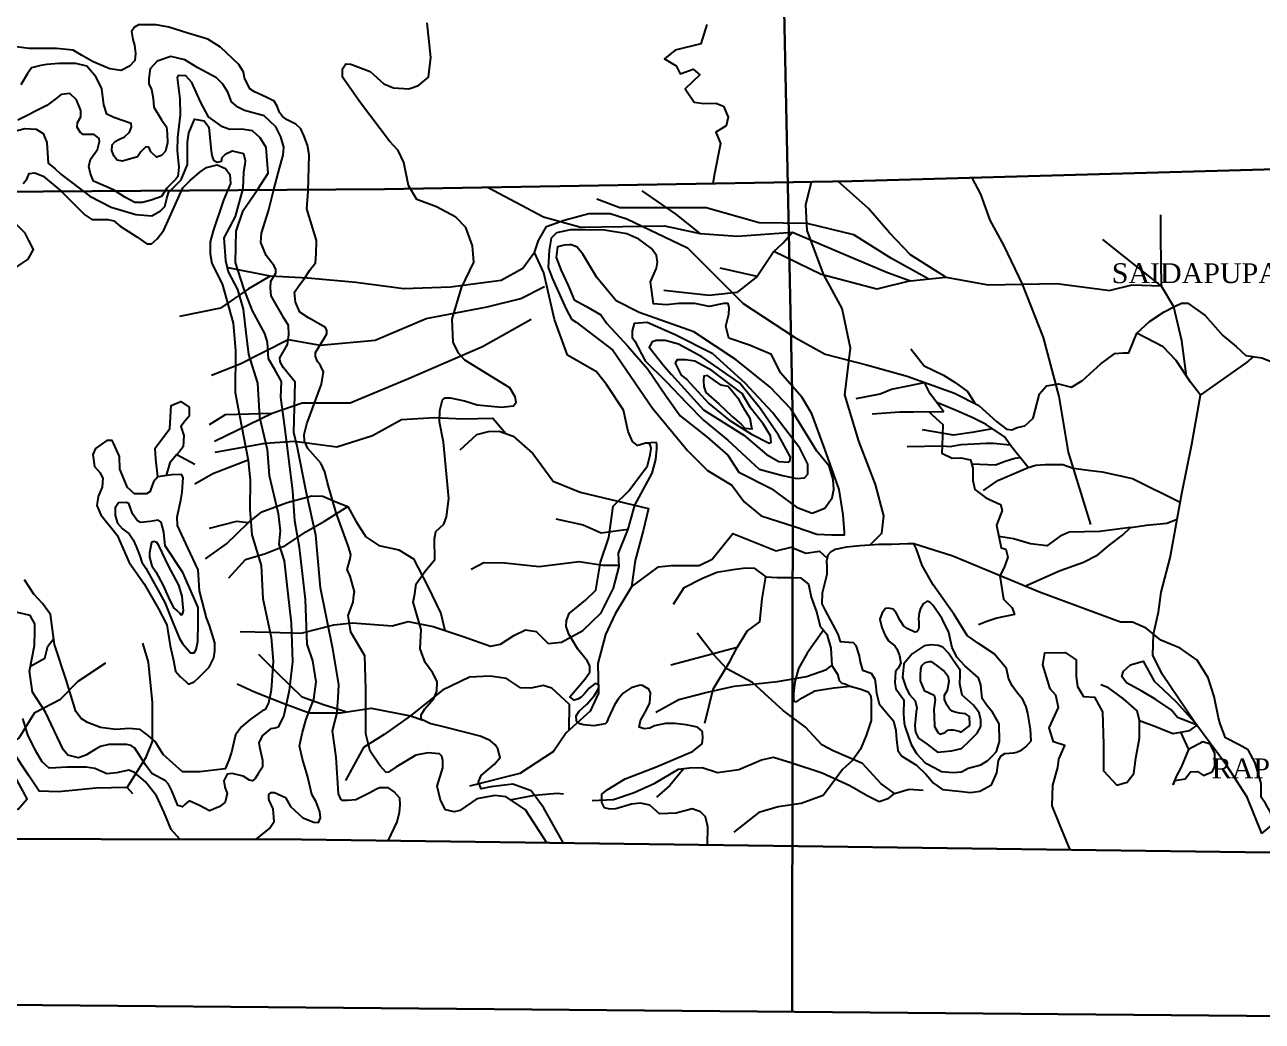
# Model space of a CAD drawing. Header units: millimetres. Extents: x 46 to 1858, y 42 to 1542.
# Drawn here: x 834.6 to 1177.3, y 41.8 to 317.5 of the extents above; entities that cross this region are included whole.
import ezdxf

# ---------------------------------------------------------------- set-up
doc = ezdxf.new("R2010")
doc.units = ezdxf.units.MM
doc.header["$MEASUREMENT"] = 0
for name, color, linetype in [('CONTOUR', 31, 'Continuous'), ('NALA', 4, 'Continuous'), ('TEXT', 7, 'Continuous')]:
    doc.layers.add(name, color=color, linetype=linetype)
doc.layers.add('TITLE', color=7, linetype='Continuous', lineweight=30)
doc.styles.get("Standard").update_dxf_attribs({"font": 'times.ttf'})

msp = doc.modelspace()

# ---------------------------------------------------------------- linework, layer by layer
at = {"layer": 'CONTOUR'}
for points in [[(979.16, 91.17), (973.25, 100.26), (967.88, 103.88), (964.79, 104.28), (959.82, 103.35), (955.12, 100.13), (953.51, 99.72), (951.09, 100.26), (949.75, 102.94), (948.81, 106.83), (950.42, 111.93), (950.42, 113.81), (950.15, 115.15), (949.48, 115.82), (946.25, 116.09), (942.9, 115.42), (937.39, 112.06), (935.38, 110.72), (934.7, 110.59), (932.96, 112.6), (930.27, 116.49), (929.06, 121.32), (929.06, 133.66), (928.76, 142.92), (924.93, 149.49), (924.18, 154.07), (925.51, 157.74), (925.76, 159.73), (925.93, 160.65), (925.18, 163.31), (924.68, 164.98), (923.93, 166.81), (924.76, 169.72), (924.93, 170.97), (924.18, 173.38), (920.84, 182.44), (918.42, 190.77), (917.67, 193.85), (916.59, 196.18), (913, 200.26), (912.09, 202.34), (912, 204.17), (912.75, 207.08), (916.83, 218.05), (917.33, 221.47), (916.5, 223.21), (915.66, 224.3), (915.08, 225.71), (915.16, 226.79), (917.66, 230.87), (918.25, 231.95), (918.25, 232.87), (917.91, 233.7), (913.16, 236.45), (910.75, 238.03), (909.58, 240.76), (909.33, 243.51), (910.66, 245.59), (912.24, 247.59), (913.49, 249.5), (915.08, 251.67), (915.33, 254.17), (915.41, 257.83), (912.74, 266.57), (913.08, 271.4), (913.41, 281.54), (912.91, 284.2), (911.91, 286.87), (911.07, 288.7), (909.66, 290.03), (907.24, 291.2), (905.99, 292.11), (905.16, 293.28), (904.49, 295.03), (903.66, 296.36), (901.49, 297.52), (898.24, 298.94), (896.9, 299.77), (895.49, 302.85), (895.15, 304.43), (893.9, 306.51), (888.79, 311.31), (885.29, 313.56), (879.78, 315.22), (874.53, 316.89), (871.03, 317.47), (868.37, 317.47), (866.12, 317.47), (865.03, 316.89), (864.2, 315.64), (864.53, 313.39), (865.03, 311.89), (865.28, 309.56), (865.12, 307.65), (863.62, 306.06), (861.28, 304.81), (858.2, 305.31), (853.61, 307.23), (850.36, 309.06), (848.03, 310.48), (843.44, 310.97), (838.86, 310.97), (835.78, 310.97), (832.36, 311.39)], [(983.76, 91.1), (978.23, 100.98), (974.83, 105.5), (969.8, 107.38), (963.64, 106.63), (961, 106.13), (960.25, 108.01), (961, 109.77), (964.65, 112.91), (966.28, 114.79), (965.65, 117.18), (964.9, 118.31), (963.52, 119.44), (960.75, 120.69), (951.32, 123.08), (946.79, 124.21), (944.91, 125.09), (944.4, 125.47), (944.4, 126.6), (945.41, 128.23), (947.92, 131.12), (948.68, 133.13), (948.8, 135.76), (947.55, 138.28), (945.53, 141.04), (944.15, 144.81), (944.4, 150.21), (942.14, 157.71), (942.64, 160.09), (943.02, 162.86), (945.53, 166.37), (948.17, 169.51), (948.05, 175.29), (948.42, 177.3), (950.69, 179.31), (951.44, 181.32), (952.07, 186.46), (950.56, 202.02), (949.43, 207.67), (949.55, 210.81), (950.31, 213.7), (951.06, 214.32), (952.45, 214.32), (956.34, 213.45), (959.86, 212.32), (966.65, 211.69), (969.92, 212.06), (970.68, 213.07), (970.43, 214.58), (968.92, 217.09), (956.47, 224.75), (954.71, 226.63), (953.2, 229.65), (952.95, 236.05), (955.59, 244.72), (958.99, 251.85), (958.61, 256.37), (956.72, 261.4), (953.96, 264.29), (948.67, 267.17), (943.14, 269.18), (940.88, 273.08), (939.62, 279.36), (937.99, 282.75), (935.6, 285.26), (927.55, 295.93), (922.62, 303.05), (922.62, 305.31), (923.5, 306.7), (924.89, 306.57), (930.3, 304.56), (934.07, 301.17), (936.71, 300.04), (940.98, 299.79), (943.62, 300.67), (946.39, 303.05), (947.02, 308.45), (946.02, 318.04)], [(935.22, 91.75), (937.76, 96.97), (938.35, 99.61), (938.54, 101.66), (938.45, 103.52), (936.88, 105.27), (935.32, 106.35), (932.87, 106.35), (931.8, 105.96), (930.13, 104.98), (926.32, 103.03), (923.97, 102.83), (922.6, 102.83), (922.11, 103.22), (921.53, 104.69), (920.84, 114.85), (919.87, 122.17), (921.04, 126.76), (921.43, 131.16), (921.63, 134.96), (919.96, 144.82), (916.53, 161.71), (915.26, 176.27), (912.52, 188.36), (910.17, 200.47), (909.1, 204.67), (909.39, 215.02), (909.49, 218.62), (906.26, 222.62), (905.38, 224.28), (905.28, 225.35), (907.34, 229.07), (907.73, 231.7), (907.63, 234.34), (906.46, 236.2), (902.84, 242.54), (902.64, 244.6), (902.74, 246.55), (904.11, 248.79), (904.11, 249.77), (903.72, 250.85), (901.47, 253.68), (899.99, 257.27), (900.19, 259.81), (902.14, 266.06), (903.61, 271.92), (905.17, 277.87), (906.15, 281.39), (906.35, 283.64), (905.57, 286.47), (904.1, 289.3), (900.95, 292.3), (895.48, 293.76), (893.62, 294.74), (891.86, 296.2), (890.88, 298.84), (889.51, 301.09), (887.75, 302.84), (882.57, 305.58), (878.95, 307.82), (875.04, 308.7), (871.32, 307.43), (869.37, 305.29), (868.98, 302.65), (868.98, 301.09), (869.76, 299.72), (870.15, 297.08), (870.35, 294.74), (872.5, 291.22), (873.87, 289.27), (874.06, 287.41), (874.16, 284.87), (873.57, 282.53), (872.5, 281.36), (871.13, 280.87), (869.56, 282.33), (868.98, 283.6), (868.19, 283.7), (866.73, 282.33), (865.85, 280.97), (861.64, 279.79), (860.18, 280.09), (859.3, 281.26), (858.71, 282.72), (858.81, 284.29), (859.69, 285.17), (860.66, 285.75), (862.23, 286.53), (863.6, 287.8), (864.19, 289.17), (864.09, 290.15), (859.3, 291.81), (857.34, 292.78), (856.56, 295.32), (855.97, 299.82), (854.41, 303.04), (851.77, 306.07), (848.73, 306.75), (844.04, 306.75), (840.72, 306.55), (839.05, 306.26), (836.46, 305.59), (835.29, 303.83), (833.53, 300.9)], [(898.58, 92.1), (902.42, 95.09), (903.69, 97.08), (903.37, 100.59), (902.18, 103.14), (902.18, 104.49), (902.82, 105.13), (903.77, 105.13), (906.81, 103.7), (908.24, 101.23), (911.6, 98.04), (914.71, 96.84), (915.99, 96.76), (916.47, 98.12), (916.31, 99.71), (915.27, 102.5), (914.15, 104.57), (912.95, 109.68), (911.52, 114.3), (910.72, 117.97), (911.52, 121.8), (912.56, 125.38), (914.71, 130.88), (915.27, 135.74), (914.4, 141.48), (912.8, 146.1), (912.32, 158.46), (910.73, 172.87), (909.37, 180.21), (908.81, 188.58), (906.73, 205.55), (905.53, 214.48), (905.69, 218.78), (903.85, 222.12), (902.1, 225.07), (901.86, 229.69), (901.14, 232.08), (897.71, 238.38), (895.31, 244.52), (893, 251.7), (893.14, 260.37), (895.06, 266.11), (898.97, 271.77), (902.01, 276.48), (901.45, 283.57), (899.85, 286.18), (897.69, 288.17), (894.66, 288.65), (891.38, 288.57), (889.39, 289.28), (885.48, 292.08), (883.24, 296.22), (880.85, 301.56), (879.25, 303.4), (877.09, 303.48), (876.78, 302.92), (877.57, 297.02), (877.65, 292.63), (876.94, 286.33), (876.86, 282.67), (877.33, 278.12), (877.01, 275.57), (876.46, 274.77), (873.98, 272.28), (872.46, 269.97), (869.66, 269.01), (867.19, 268.37), (865.11, 268.37), (862.32, 269.81), (859.21, 271.88), (853.62, 274.19), (852.82, 276.27), (852.34, 278.26), (852.82, 280.33), (854.74, 283.04), (855.3, 285.2), (855.22, 286.07), (853.86, 287.19), (850.82, 287.19), (849.95, 287.75), (849.15, 289.18), (849.23, 290.46), (850.11, 292.05), (850.11, 293.81), (848.91, 296.76), (847.12, 298.45), (844.72, 298.21), (842.96, 296.86), (840.73, 295.18), (832.75, 291.12)], [(830.79, 287.77), (834.63, 288.85), (837.76, 288.61), (839.68, 287.41), (840.76, 284.89), (841.12, 279.25), (843.04, 277.69), (844.61, 276.13), (852.66, 270.13), (858.55, 267.01), (865.39, 264.97), (869.84, 264.61), (872.24, 266.05), (873.45, 267.25), (873.93, 269.41), (874.41, 271.09), (877.89, 274.57), (879.69, 278.89), (879.69, 285.01), (880.06, 287.65), (881.38, 290.66), (881.62, 291.38), (884.26, 290.9), (885.58, 289.21), (886.18, 283.45), (886.3, 281.89), (886.54, 281.05), (886.9, 280.09), (887.87, 279.49), (889.07, 279.73), (889.31, 280.81), (890.27, 281.77), (892.07, 282.61), (895.2, 281.89), (895.68, 279.97), (895.56, 278.89), (895.2, 276.73), (894.96, 272.17), (892.85, 264.43), (889.73, 258.55), (890.21, 252.31), (890.93, 249.19), (893.57, 244.26), (895.14, 238.86), (895.86, 232.38), (896.57, 226.3), (899.1, 218.38), (899.58, 208.9), (901.74, 200.02), (902.34, 192.82), (904.75, 182.29), (905.35, 177.49), (904.99, 173.77), (906.44, 169.21), (907.4, 160.93), (908.36, 151.93), (908.72, 141.27), (907.88, 133.35), (906.32, 126.39), (904.76, 123.15), (903.92, 122.91), (902.71, 122.67), (900.43, 120.87), (899.47, 118.95), (899.59, 117.75), (899.95, 116.07), (900.43, 114.03), (900.43, 112.11), (899.35, 110.43), (898.39, 108.99), (897.67, 108.27), (896.83, 108.51), (895.14, 109.59), (892.02, 110.31), (890.7, 110.19), (889.74, 108.27), (889.98, 106.59), (890.7, 104.79), (890.08, 102.45), (888.63, 101.25), (885.75, 100.05), (882.99, 101.49), (880.1, 102.81), (878.9, 101.73), (878.3, 101.13), (876.98, 101.49), (875.3, 105.57), (874.45, 107.37), (873.61, 108.33), (869.77, 110.37), (868.09, 112.77), (865.08, 117.33), (864.12, 118.05), (862.8, 118.41), (860.63, 118.41), (857.87, 118.41), (855.59, 117.81), (854.15, 116.97), (851.5, 115.41), (849.46, 114.69), (846.58, 115.41), (845.25, 116.97), (840.33, 127.29), (836.72, 132.81), (835.96, 138.68), (837.28, 145.76), (837.4, 149.84), (837.4, 151.76), (836.08, 154.04), (830.31, 155.48)], [(834.16, 273.56), (835.24, 274.76), (835.84, 276.32), (837.4, 276.56), (839.69, 275.6), (844.61, 271.52), (851.22, 264.92), (853.15, 263.6), (857.59, 263.6), (859.27, 263.24), (861.08, 261.8), (865.64, 258.8), (868.41, 256.88), (869.73, 256.88), (871.29, 258.32), (873.09, 260.72), (878.38, 272.36), (880.42, 274.4), (883.07, 276.68), (884.99, 278), (887.87, 278.72), (890.16, 277.76), (891.36, 276.08), (891.6, 273.56), (889.68, 269), (886.79, 260.48), (885.95, 257.48), (885.95, 254.12), (886.43, 251.48), (889.32, 245.84), (892.37, 234.98), (892.97, 227.42), (892.85, 215.77), (894.05, 209.41), (896.46, 197.06), (897.06, 191.42), (896.94, 183.5), (897.54, 176.42), (900.07, 167.9), (900.55, 158.78), (902.83, 148), (903.43, 141.4), (902.83, 133.36), (902.11, 129.76), (901.15, 128.08), (900.31, 127.6), (897.06, 125.32), (894.66, 123.28), (892.98, 121), (891.89, 116.2), (891.17, 114.04), (890.09, 111.64), (883.12, 110.8), (878.32, 110.8), (872.91, 115.6), (870.75, 119.2), (868.82, 120.88), (866.54, 122.56), (863.54, 122.8), (859.81, 122.56), (855.6, 123.04), (852, 124.48), (850.2, 125.56), (848.76, 127.48), (846.11, 136.24), (842.87, 146.08), (841.79, 154.36), (839.5, 157.36), (837.1, 160), (834.58, 163.96)], [(830.79, 249.44), (835.6, 252.68), (837.04, 255.32), (835.72, 257.84), (834.76, 259.88), (830.07, 264.44)], [(1023.64, 90.57), (1023.77, 95.6), (1023.15, 98.35), (1021.77, 99.72), (1019.4, 100.59), (1015.03, 99.35), (1010.4, 99.22), (1007.66, 101.59), (1005.16, 102.09), (1002.66, 101.84), (998.28, 100.59), (996.66, 100.47), (995.16, 100.84), (994.41, 102.34), (994.41, 104.59), (995.91, 105.83), (1000.91, 108.83), (1009.28, 112.07), (1019.53, 116.44), (1022.15, 118.56), (1022.4, 120.19), (1022.27, 121.68), (1022.15, 122.06), (1020.9, 123.18), (1017.78, 123.8), (1014.65, 124.18), (1012.03, 124.18), (1009.03, 123.55), (1007.66, 122.93), (1006.16, 122.68), (1004.78, 123.18), (1005.16, 125.05), (1006.78, 127.92), (1007.66, 129.92), (1007.91, 132.66), (1007.41, 133.66), (1005.66, 134.66), (1005.03, 134.79), (1002.53, 134.04), (1000.28, 132.54), (998.91, 130.92), (997.91, 129.3), (996.16, 125.55), (995.79, 124.55), (995.29, 124.05), (992.16, 123.55), (989.29, 123.8), (988.29, 124.05), (987.41, 124.8), (987.29, 126.3), (988.16, 127.55), (990.29, 129.54), (992.29, 131.79), (993.04, 133.04), (993.54, 134.16), (993.54, 134.91), (992.54, 135.29), (990.91, 133.91), (989.54, 132.29), (988.66, 131.42), (987.79, 130.92), (986.79, 130.67), (985.54, 131.54), (989.79, 136.53), (991.04, 138.4), (991.04, 140.03), (990.41, 141.4), (987.79, 144.77), (985.27, 148.85), (984.52, 150.97), (984.64, 152.72), (985.39, 154.59), (989.89, 158.34), (992.77, 161.08), (994.02, 168.82), (996.39, 175.68), (997.51, 184.29), (1001.89, 188.53), (1007.03, 195.5), (1007.78, 198.5), (1008.03, 200.24), (1007.9, 201.12), (1007.53, 201.74), (1006.53, 201.74), (1005.03, 201.24), (1004.28, 201.12), (1002.91, 202.24), (1001.66, 204.98), (1000.41, 210.85), (995.66, 217.96), (992.91, 221.46), (984.91, 226.07), (981.29, 235.93), (978.38, 248.86), (975.76, 254.48), (976.88, 257.84), (979.12, 261.73), (983.99, 263.42), (990.77, 265.33), (996.71, 265.33), (1001.37, 263.85), (1018.11, 255.81), (1033.58, 240.36), (1047.77, 231.05), (1056.25, 226.39), (1067.69, 223.43), (1078.92, 220.25), (1092.06, 215.6), (1098.84, 212.21), (1103.71, 207.77), (1106.46, 205.65), (1107.95, 205.44), (1109.43, 206.08), (1111.55, 206.5), (1113.88, 208.62), (1115.58, 215.39), (1117.54, 217.57), (1120.83, 218.16), (1124.43, 217.27), (1127.52, 219.06), (1132.61, 223.65), (1136.41, 226.54), (1138.8, 226.74), (1140.3, 226.74), (1142.5, 232.22), (1146.09, 235.41), (1150.08, 238.11), (1152.78, 239.5), (1154.88, 240.5), (1156.67, 240.5), (1161.47, 237.11), (1166.36, 231.53), (1170.05, 228.53), (1172.75, 226.04), (1177.14, 225.34), (1184.43, 222.45)], [(877.57, 92.13), (875.19, 94.83), (873.26, 99.58), (871.07, 104.15), (868.05, 108.08), (865.03, 110.64), (863.47, 111.28), (859.99, 110.55), (857.34, 110.28), (854.04, 111.74), (851.66, 112.11), (846.26, 112.11), (843.24, 111.92), (841.41, 111.83), (839.4, 113.57), (837.66, 116.49), (835.46, 121.06), (834.09, 125.54)]]:
    msp.add_lwpolyline(points, dxfattribs=at)
for points in [[(987.26, 235.19), (997.45, 227.49), (1008.47, 211.41), (1018.1, 199.72), (1023.63, 194.15), (1030.37, 190.16), (1033.82, 185.48), (1038.5, 181.63), (1048, 178.61), (1053.92, 176.54), (1058.05, 176.41), (1061.63, 176.41), (1061.63, 177.09), (1061.21, 181.91), (1060.11, 188.92), (1056.12, 200.06), (1052.54, 209.82), (1049.92, 214.36), (1043.87, 221.23), (1041.39, 226.32), (1035.31, 228.88), (1029.53, 230.8), (1028.71, 234.1), (1029.53, 237.4), (1029.67, 239.19), (1029.39, 240.43), (1028.15, 240.43), (1024.16, 239.6), (1020.17, 240.43), (1015.76, 240.43), (1012.32, 240.02), (1008.74, 240.29), (1007.92, 246.34), (1009.57, 250.19), (1009.84, 251.84), (1009.57, 253.63), (1008.19, 255.56), (1004.61, 258.17), (1001.31, 259.68), (995.11, 260.64), (989.74, 260.78), (985.75, 260.78), (981.89, 259.96), (980.38, 258.44), (979.83, 255.14), (979.55, 250.33), (980.79, 247.17), (984.51, 238.78), (986.02, 236.03)], [(995.82, 234.87), (1001.61, 228.54), (1007.11, 222.22), (1012.21, 214.79), (1016.06, 209.29), (1023.5, 203.52), (1029.28, 198.43), (1032.31, 193.76), (1041.26, 189.22), (1048.28, 183.99), (1052.69, 182.34), (1056.13, 183.72), (1058.19, 186.61), (1058.61, 188.94), (1058.47, 191.69), (1057.37, 195.41), (1053.92, 199.53), (1046.76, 211.22), (1040.98, 217.27), (1031.62, 224.83), (1019.92, 232.53), (1004.77, 237.89), (998.42, 241.11), (993.05, 247.57), (989.19, 254.03), (987.54, 255.96), (986.02, 256.64), (985.34, 256.64), (983.96, 256.51), (982.17, 256.09), (981.76, 253.07), (983.13, 249.49), (985.06, 245.37), (986.71, 241.38), (990.15, 239.59), (994.15, 237.26)], [(1003.53, 229.92), (1006.43, 224.56), (1012.21, 218.78), (1017.85, 212.87), (1022.53, 208.06), (1029.28, 202.56), (1035.61, 196.78), (1037.95, 194.58), (1044.42, 192.79), (1048.42, 191.97), (1050.48, 192.11), (1051.45, 193.21), (1051.45, 195.96), (1049.24, 200.36), (1041.67, 210.26), (1034.1, 218.37), (1025.15, 226.48), (1014.69, 231.71), (1006.98, 235.14), (1003.4, 234.87), (1002.85, 232.81), (1002.85, 231.02)], [(1013.72, 220.71), (1022.53, 210.94), (1033.69, 203.93), (1040.02, 198.57), (1043.46, 196.64), (1046.08, 196.51), (1046.49, 196.78), (1046.63, 197.88), (1043.32, 203.93), (1038.37, 211.22), (1032.58, 218.37), (1022.12, 225.66), (1015.65, 229.09), (1011.93, 230.19), (1009.45, 230.19), (1008.35, 229.78), (1007.53, 228.27), (1011.66, 223.04)], [(1017.99, 219.33), (1024.05, 212.73), (1029.56, 208.19), (1035.89, 204.21), (1040.71, 201.73), (1041.26, 202.01), (1041.12, 203.79), (1039.05, 207.09), (1035.61, 211.49), (1033.27, 215.48), (1024.87, 221.81), (1020.19, 224.42), (1017.58, 224.83), (1015.92, 224.83), (1015.24, 224.83), (1014.69, 223.87), (1016.34, 220.57)], [(1023.22, 215.76), (1026.8, 212.59), (1030.52, 209.16), (1033, 206.96), (1033.96, 205.86), (1036.03, 205.72), (1035.89, 206.41), (1035.48, 208.61), (1034.1, 210.81), (1032.45, 213.69), (1029.42, 217.41), (1027.49, 217.82), (1023.63, 220.43), (1022.67, 220.29), (1022.53, 219.06), (1022.67, 217.41)], [(884.93, 153.39), (882.98, 160.88), (882.6, 166.72), (879.77, 172.76), (876.94, 178.98), (876.85, 181.32), (877.82, 185.99), (878.21, 188.23), (878.5, 192.27), (878.01, 193.05), (875.38, 192.95), (872.16, 192.56), (871.48, 192.46), (870.31, 191), (869.53, 189.06), (869.34, 188.37), (868.36, 187.69), (865.05, 187.69), (863.1, 189.45), (860.96, 194.51), (860.86, 198.01), (859.2, 201.71), (858.81, 202.49), (857.35, 202.49), (854.23, 200.25), (853.46, 198.59), (853.94, 195.28), (855.4, 193.63), (856.28, 192.07), (856.09, 189.54), (854.92, 187.01), (854.62, 184.48), (855.7, 181.95), (860.18, 176.31), (863.49, 168.72), (867.69, 162.81), (871.68, 155.9), (873.92, 151.52), (874.9, 145.68), (875.78, 141.59), (876.36, 138.67), (877.63, 137.21), (879.38, 135.65), (879.97, 135.07), (881.52, 135.75), (882.89, 137.02), (885.72, 139.74), (886.98, 142.37), (887.27, 144.22), (887.27, 146.46), (885.81, 151.32)], [(868.17, 167.11), (873.44, 157.67), (875.77, 151.64), (877.43, 147.65), (878.31, 146.28), (880.55, 143.75), (881.52, 143.75), (882.11, 144.63), (882.5, 146.87), (882.6, 151.93), (882.6, 156.31), (878.4, 165.94), (873.53, 173.34), (873.14, 177.14), (872.36, 179.86), (871.58, 180.44), (869.34, 180.05), (866.71, 179.76), (865.83, 180.25), (864.47, 182.2), (863.4, 185.02), (862.72, 185.31), (860.57, 185.21), (859.7, 183.85), (859.7, 181.71), (860.28, 179.57), (861.64, 178.01), (863.5, 176.65), (864.67, 174.99), (865.44, 173.14), (866.52, 170.61), (867, 168.77)], [(870.9, 166.14), (872.95, 162.34), (874.41, 159.03), (875.77, 156.21), (876.75, 155.43), (877.53, 154.75), (877.92, 154.26), (878.31, 154.46), (878.6, 155.34), (878.4, 157.28), (878.21, 159.42), (877.33, 162.44), (874.31, 167.99), (871.88, 173.24), (871.19, 174.22), (870.32, 174.51), (869.73, 174.22), (869.44, 172.85), (869.15, 171.39), (869.15, 170.23), (869.83, 167.79)], [(1077.51, 115.12), (1081.52, 112.61), (1084.11, 110.19), (1086.2, 107.69), (1088.71, 105.92), (1093.23, 105.42), (1096.49, 105.09), (1099.08, 105.42), (1102.34, 107.17), (1103.76, 110.51), (1104.26, 113.94), (1105.01, 115.19), (1106.02, 115.86), (1108.44, 116.02), (1109.36, 116.27), (1110.7, 116.86), (1111.78, 117.69), (1113.29, 119.36), (1113.12, 122.62), (1112.37, 127.04), (1111.87, 128.8), (1110.95, 130.8), (1109.53, 132.55), (1108.02, 134.56), (1107.02, 136.73), (1106.44, 139.4), (1103, 143.47), (1098.66, 146.31), (1095.57, 148.48), (1091.97, 154.32), (1086.12, 162.58), (1083.11, 167.93), (1081.51, 172.37), (1080.84, 173.88), (1079, 173.88), (1074.66, 173.71), (1071.14, 173.71), (1068.64, 173.54), (1065.88, 173.29), (1062.12, 172.96), (1059.02, 172.29), (1057.69, 171.54), (1057.02, 170.71), (1056.6, 169.12), (1056.68, 167.53), (1056.68, 165.36), (1055.43, 160.27), (1055.35, 157.27), (1056.18, 155.6), (1059.78, 148.92), (1060.36, 146.91), (1064.04, 146.58), (1064.71, 145.74), (1065.63, 142.91), (1065.88, 141.65), (1066.55, 138.91), (1068.97, 138.07), (1069.98, 136.48), (1070.15, 135.15), (1070.48, 132.56), (1071.23, 129.64), (1073.41, 126.97), (1075.16, 124.96), (1075.83, 122.21), (1076, 119.71), (1076.41, 116.7)], [(1080.1, 118.38), (1081.52, 115.88), (1083.94, 113.29), (1086.62, 111.87), (1088.46, 110.87), (1091.63, 110.62), (1093.97, 110.79), (1095.81, 111.79), (1099.32, 112.71), (1101.33, 113.96), (1102.42, 115.04), (1103.67, 116.46), (1104.51, 119.22), (1104.42, 124.06), (1102.58, 127.31), (1101.08, 129.07), (1099.74, 131.07), (1099.32, 134.91), (1098.74, 136.83), (1094.89, 140.09), (1092.8, 142.42), (1091.38, 145.1), (1090.46, 149.35), (1088.62, 153.16), (1086.12, 156.83), (1085.2, 157.75), (1084.45, 158), (1083.36, 157.25), (1082.69, 156), (1082.27, 154.83), (1082.1, 153.24), (1082.19, 152.07), (1082.19, 150.74), (1082.02, 149.98), (1081.6, 149.57), (1081.1, 149.48), (1079.1, 150.4), (1078.01, 151.15), (1077.01, 152.66), (1075.92, 154.83), (1075.08, 155.83), (1073.83, 156.08), (1072.91, 156), (1071.99, 154.83), (1071.41, 153.07), (1071.91, 150.74), (1072.83, 148.57), (1073.83, 146.98), (1075.5, 145.64), (1076.09, 144.81), (1076.84, 142.97), (1077.17, 140.89), (1076.5, 139.47), (1075.75, 138.55), (1075.58, 135.46), (1075.84, 133.79), (1078.01, 130.73), (1077.93, 126.72), (1078.1, 124.38), (1078.26, 123.47), (1079.43, 120.21)], [(1081.44, 127.4), (1081.1, 123.56), (1081.27, 121.8), (1082.1, 120.14), (1084.53, 118.47), (1087.37, 116.21), (1091.22, 116.63), (1093.97, 117.3), (1096.15, 119.3), (1098.32, 121.47), (1099.32, 123.39), (1099.32, 125.23), (1098.91, 127.15), (1097.32, 129.23), (1094.14, 131.99), (1093.56, 135.16), (1093.64, 137.58), (1093.64, 138.92), (1091.72, 141.67), (1090.38, 143.68), (1088.79, 145.26), (1087.54, 145.76), (1085.62, 145.93), (1083.69, 145.68), (1080.35, 143.43), (1078.01, 140.67), (1077.67, 137), (1078.68, 133.91), (1079.6, 132.24), (1081.19, 130.49), (1081.6, 128.48)], [(1086.7, 130.82), (1086.37, 128.07), (1086.45, 126.23), (1086.53, 123.31), (1087.54, 121.55), (1088.04, 121.22), (1089.46, 121.72), (1090.21, 122.31), (1090.88, 122.47), (1091.72, 122.47), (1093.31, 122.06), (1093.89, 121.8), (1095.06, 122.72), (1095.98, 123.39), (1096.31, 123.81), (1096.23, 126.15), (1095.14, 126.81), (1093.47, 127.06), (1092.22, 127.31), (1091.38, 127.57), (1090.71, 128.23), (1089.96, 129.32), (1089.29, 130.82), (1089.29, 131.99), (1090.13, 133.41), (1090.55, 135.83), (1090.38, 137), (1089.04, 138.83), (1087.12, 140.34), (1085.78, 141.26), (1085.11, 141.26), (1083.86, 140.92), (1082.94, 140.09), (1082.61, 139.17), (1082.52, 137.58), (1082.52, 136), (1083.69, 133.33), (1086.45, 131.99)]]:
    msp.add_lwpolyline(points, close=True, dxfattribs=at)
at = {"layer": 'NALA'}
for points in [[(1023.48, 317.58), (1021.8, 312.27), (1014.67, 310.45), (1011.73, 308.08), (1014.96, 306.18), (1016.07, 303.95), (1019.71, 305.21), (1019.71, 305.21), (1021.53, 303.67), (1017.47, 299.76), (1017.47, 299.76), (1019.99, 296.13), (1019.99, 296.13), (1022.65, 295.71), (1026, 295.85), (1028.1, 295.01), (1029.36, 291.94), (1028.8, 289.57), (1026, 287.75), (1027.26, 284.68), (1025.58, 276.3), (1025.16, 273.59)], [(1089.66, 247.65), (1079.83, 253.81), (1074.04, 259.97), (1068.26, 266.71), (1059.78, 274.22)], [(1129.8, 179.23), (1123.59, 199.24), (1121.05, 214.61), (1116.74, 230.94), (1110.87, 245.72), (1105.83, 256.34), (1101.9, 263.43), (1099.37, 270.64), (1096.96, 275.2)], [(962.98, 272.51), (978.22, 264.4), (988.63, 261.51), (1011.77, 261.9), (1021.6, 259.78), (1032.01, 259.01), (1047.24, 260.16), (1059.78, 254.77), (1073.47, 249), (1079.83, 246.69), (1089.66, 247.65), (1101.42, 245.53), (1120.32, 245.92), (1135.16, 243.99)], [(1021.6, 259.78), (1015.04, 264.98), (1005.6, 271.53)], [(1068.64, 173.54), (1071.93, 176.84), (1072.51, 181.65), (1070.19, 190.32), (1065.57, 202.26), (1061.71, 215.16), (1063.25, 228.06), (1060.94, 239.04), (1055.92, 248.28), (1051.29, 260.55), (1050.91, 267.67), (1052.44, 274.07)], [(1084.74, 247.17), (1074.62, 252.85), (1064.21, 259.39), (1051.29, 262.48), (1037.99, 262.67), (1023.34, 266.9), (1007.91, 266.9), (999.43, 266.9), (993.06, 269.21)], [(1149.41, 245.19), (1149.16, 258.59), (1149.16, 264.89)], [(1079.83, 246.69), (1070.57, 244.37), (1055.15, 248.42), (1042.04, 254.77), (1044.54, 257.08), (1047.24, 260.16)], [(1149.41, 245.19), (1139.06, 253.42), (1133.12, 258.08), (1133.12, 258.08)], [(975.76, 254.48), (972.53, 250.06), (966.56, 246.79), (952.48, 244.86), (939.56, 244.48), (926.26, 246.21), (912.96, 247.37), (902.54, 247.94), (890.98, 250.26)], [(1042.04, 254.77), (1037.41, 247.84), (1031.82, 243.41), (1024.11, 242.64), (1011.57, 243.99)], [(1037.41, 247.84), (1027.19, 250.15)], [(902.54, 247.94), (896.57, 244.48), (888.86, 239.09), (877.48, 236.78)], [(886.35, 220.6), (894.25, 223.68), (907.53, 230.38), (916.41, 228.83), (931.66, 230.23), (945.73, 236.2), (962.7, 239.47), (971.95, 241.78), (978.51, 245.06)], [(1156.3, 220.27), (1154.97, 230.06), (1152.78, 239.5), (1149.41, 245.19), (1141.2, 245.44), (1135.16, 243.99)], [(885.77, 206.93), (890.2, 209.63), (903.12, 210.01), (911.41, 212.9), (924.72, 212.9), (940.91, 219.64), (961.35, 228.5), (974.85, 236.01)], [(1160.14, 215), (1157.37, 218.66), (1153.45, 224.58), (1149.79, 228.37), (1142.5, 232.22)], [(1079.93, 227.84), (1083.68, 223.13), (1089, 220.57), (1092.25, 218.57), (1095.63, 216.01), (1097.73, 212.77)], [(1177.19, 93.72), (1173.14, 103.83), (1167.33, 112.66), (1158.56, 124.41), (1149.53, 137.81), (1147, 143.11), (1147.14, 148.89), (1148.52, 154.96), (1149.27, 160.51), (1151.8, 170.02), (1154.96, 187.8), (1157.74, 201.48), (1160.14, 215), (1173.02, 224.08), (1174.94, 225.69)], [(1064.84, 214.08), (1071.43, 215.42), (1074.63, 216.66), (1077.39, 217.2), (1083.72, 218.55)], [(1069.29, 209.82), (1076.95, 210.44), (1080.69, 210.44), (1088.97, 210.53), (1088.97, 210.53), (1085.32, 215.42), (1083.72, 218.55)], [(871.48, 192.46), (870.92, 197.3), (870.73, 200.38), (874.78, 205.77), (875.17, 212.13), (877.87, 213.28), (880.18, 211.74), (880.18, 209.24), (879.02, 207.89), (877.87, 206.35), (878.64, 203.85), (878.44, 200.77), (877.48, 199.42), (876.71, 198.65), (874.78, 196.34), (873.77, 192.75)], [(1112.49, 195.04), (1107.97, 200.6), (1105.86, 203.49), (1100.85, 206.88), (1097.11, 208.78), (1092.52, 210.82), (1087.14, 212.97)], [(887.12, 202.31), (903.12, 210.01)], [(1084.83, 210.48), (1088.8, 206.92), (1088.62, 201.05), (1088.53, 199.01), (1091.38, 197.58), (1093.79, 197.67), (1096.46, 197.14), (1097.17, 194.83), (1097.17, 191.45), (1097.7, 188.96), (1100.64, 186.73), (1101.71, 186.2), (1104.83, 184.78), (1105.27, 183.09), (1103.68, 179.02), (1105.02, 172.8), (1106.27, 172.44), (1106.8, 170.22), (1105.82, 167.37), (1104.65, 165.07), (1104.65, 165.07), (1105.64, 158.57), (1108.05, 156.17), (1108.67, 154.3), (1103.77, 153.32), (1101.01, 152.43), (1098.7, 151.45)], [(887.31, 199.23), (901.19, 201.73), (909.29, 202.31), (921.05, 200.77), (930.89, 203.85), (938.98, 208.28), (948.05, 208.86), (955.95, 208.47), (964.24, 208.66), (967.94, 204.37)], [(1102.57, 205.71), (1096.83, 204.69), (1091.75, 203.99), (1083.21, 205.47)], [(955.19, 199.91), (959.81, 204.11), (963.06, 204.94), (966, 205.05), (969.88, 203.69), (975.34, 198.87), (980.9, 191.22), (988.45, 188.18), (1007.34, 183.67), (1005.87, 177.49), (1003.67, 169.32), (1002.62, 161.98), (998.11, 154.54), (995.38, 148.78), (993.28, 140.82), (993.49, 132.58), (991.18, 127.55), (984.57, 121.57), (981, 116.44), (971.66, 110.36), (957.81, 106.8)], [(894.29, 149.59), (902.47, 149.48), (911.18, 149.17), (920.2, 151.47), (925.34, 152), (936.36, 151.16), (940.77, 152.42), (947.69, 151.05), (956.3, 148.12), (963.54, 145.6), (966.37, 146.13), (970.04, 148.54), (973.29, 150.11), (976.23, 149.59), (979.59, 146.34), (983.26, 146.65), (989.14, 149.9), (994.18, 154.83), (997.64, 161.64), (999.21, 167.61), (999.06, 171.35), (1001.68, 177.96), (1003.57, 184.56), (1008.39, 193.46), (1009.34, 197.24), (1009.65, 200.17), (1009.65, 201.53), (1009.44, 201.95), (1006.53, 201.74)], [(1078.96, 200.82), (1088.62, 201.05), (1090.89, 200.82), (1093.92, 201.38), (1097.52, 201.59), (1100.84, 201.74), (1102.88, 201.74), (1107.47, 201.29)], [(876.71, 198.65), (881.72, 195.95)], [(896.46, 197.06), (886.73, 193.26), (881.72, 190.37)], [(1096.81, 195.98), (1103.38, 195.75), (1106.06, 196.73), (1108.74, 197.58), (1110.23, 197.82)], [(1100.07, 188.62), (1104.02, 191.44), (1112.49, 195.04), (1114.61, 195.67), (1117.15, 195.88), (1122.01, 195.88), (1124.95, 194.85), (1129.85, 194.19), (1132.95, 193.84), (1141.35, 192.01), (1154.54, 185.46)], [(884.65, 169.72), (890.47, 173.91), (896.45, 179.72), (900.3, 182.71), (907.32, 185.35), (914.08, 187.15), (917.16, 187.06), (920.75, 185.53), (924.09, 184.24), (926.31, 180.14), (929.05, 175.78), (932.64, 173.39), (938.2, 172.2), (942.22, 169.72), (946.25, 162.11), (949.84, 154.6), (950.97, 149.94)], [(891.15, 164.51), (895.77, 169.55), (901.24, 171.26), (906.81, 173.39), (912.45, 177.24), (917.59, 180.14), (924.09, 184.24)], [(896.45, 179.72), (893.29, 180.06), (885.67, 178.09)], [(981.71, 180.84), (989.28, 179.15), (994.2, 176.95), (998.9, 177.61), (1001.68, 177.96)], [(1140.82, 178.43), (1132.33, 177.29), (1123.84, 177.16), (1121.3, 176.02), (1117.63, 173.37), (1113.06, 173.87), (1108.37, 175.26), (1104.35, 175.91)], [(1111.5, 162.21), (1121.3, 166.53), (1127.77, 168.81), (1131.7, 170.83), (1135.12, 173.75), (1138.54, 176.28), (1140.82, 178.43), (1145.26, 179.06), (1150.84, 179.57), (1153.7, 180.69)], [(1002.62, 161.98), (1010.07, 167.48), (1013.59, 167.92), (1021.38, 167.92), (1024.98, 169.68), (1030.71, 176.73), (1042.67, 171.92), (1046.83, 172.99), (1050.87, 171.28), (1054.71, 171.82), (1056.81, 169.91)], [(862.95, 106.45), (854.32, 106.26), (843.92, 105.28), (838.62, 105.47), (835.87, 109.59), (830.77, 117.23), (829, 124.29), (830.57, 132.13), (830.57, 138.4), (828.81, 143.69), (824.49, 150.16), (820.17, 156.83), (815.85, 161.14), (815.85, 166.24), (815.07, 168.59), (811.34, 170.16), (810.55, 173.29), (808.79, 173.49), (807.41, 173.49), (803.69, 170.94), (797.21, 170.74), (794.46, 166.43)], [(1177.19, 93.72), (1180.47, 96.5), (1179.59, 99.65), (1178.2, 102.05), (1176.94, 103.81), (1176.94, 107.59), (1175.3, 113.27), (1173.4, 116.92), (1170.88, 118.31), (1167.09, 120.2), (1165.58, 124.11), (1165.2, 125.75), (1163.93, 131.61), (1162.29, 136.78), (1159.26, 141.7), (1154.58, 144.98), (1149.16, 147.25), (1145.12, 150.53), (1141.33, 152.17), (1138.02, 152.17), (1115.55, 160.52), (1091.63, 170.5), (1080.84, 173.88)], [(958.27, 166.89), (961.73, 168.73), (967.53, 168.66), (977.08, 167.63), (988.1, 169.02), (994.71, 168), (999.2, 167.95)], [(1014.23, 157.24), (1017.21, 161.82), (1022.11, 164.26), (1026.27, 166.07), (1030.74, 166.82), (1034.15, 167.24), (1036.6, 167.13), (1039.8, 164.79), (1042.99, 164.58), (1047.15, 164.58), (1049.38, 164.47), (1051.62, 162.77), (1052.37, 159.16), (1053.86, 155.11), (1054.82, 151.07), (1056.73, 148.94), (1057.8, 145.01), (1058.13, 140.25), (1059.62, 137.81), (1060.16, 136.11), (1060.9, 135.36), (1061.65, 135.15), (1063.14, 134.51), (1065.8, 133.76), (1068.15, 132.91), (1068.79, 132.06), (1069, 130.79), (1069, 128.23), (1069, 125.04), (1067.61, 120.89), (1066.02, 117.06), (1063.78, 113.98), (1061.01, 111.42), (1058.24, 107.64), (1055.69, 104.24), (1049.62, 102.01), (1043.22, 101.16), (1037.9, 99.56), (1030.97, 94.13)], [(1022.96, 124.31), (1025.2, 133.67), (1029.88, 141.33), (1031.91, 145.16), (1034.68, 149.73), (1038.19, 152.29), (1038.83, 158.67), (1039.8, 164.79)], [(836.22, 140.07), (840.21, 142.25), (841.01, 145.55), (842.65, 147.73)], [(1075.47, 104.77), (1071.64, 107.54), (1066.63, 113.07), (1058.43, 116.58), (1055.34, 118.28), (1050.76, 123.18), (1044.58, 127.75), (1040.53, 131.48), (1036.17, 135.48), (1029.03, 139.31), (1025.41, 143.14), (1020.83, 149.2)], [(1055.77, 150.01), (1051.29, 143.66), (1048.84, 139.4), (1047.88, 135.68), (1047.46, 132.49), (1047.46, 131.11), (1047.56, 130.36), (1048.31, 130.15), (1049.91, 131.32), (1053.42, 133.23), (1058.64, 134.08), (1063.14, 134.51)], [(864.52, 104.69), (862.95, 106.45), (868.25, 114.88), (870.02, 119.19), (870.02, 129.97), (868.84, 141.15), (867.27, 146.44)], [(1031.91, 145.16), (1013.48, 140.3)], [(823.57, 101.75), (828.02, 99.2), (832.93, 100.57), (835.28, 103.32), (831.75, 109.79), (828.41, 113.51), (829.2, 118.02), (833.12, 120.17), (837.44, 127.23), (844.51, 130.95), (849.41, 135.85), (857.07, 140.95)], [(923.54, 127.36), (917.36, 129.37), (911.45, 131.5), (904.73, 138.01), (899.43, 143.3)], [(1124.11, 89.23), (1121.21, 96.11), (1119.07, 101.41), (1119.32, 107.08), (1120.71, 112), (1120.96, 114.27), (1122.6, 118.05), (1119.45, 119.06), (1119.45, 119.06), (1118.31, 122.97), (1120.84, 128.58), (1120.08, 131.99), (1118.56, 133.75), (1116.54, 140.44), (1117.05, 143.71), (1117.05, 143.71), (1122.73, 143.84), (1125.76, 141.82), (1125.76, 137.16), (1126.14, 134.38), (1127.78, 131.61), (1130.81, 131.48), (1133.08, 127.45), (1133.33, 118.37), (1133.33, 111.06), (1137, 107.15), (1139.9, 107.9), (1141.67, 110.3), (1142.3, 114.59), (1143.31, 120.14), (1143.31, 125.05), (1142.68, 127.7), (1138.89, 130.98), (1134.72, 134.01), (1132.58, 134.89)], [(1143.31, 125.05), (1147.98, 123.29), (1150.63, 122.15), (1152.65, 121.4), (1154.67, 121.77), (1157.2, 122.28), (1159.22, 123.67), (1159.22, 123.67), (1153.79, 125.81), (1152.02, 127.95), (1147.85, 130.85), (1143.94, 133.12), (1139.65, 135.39), (1138.39, 137.16), (1138.89, 138.67), (1140.78, 140.44), (1144.32, 141.45), (1147.35, 135.9), (1149.87, 133.63), (1153.54, 130.1), (1159.22, 123.67)], [(985.38, 122.3), (985.41, 129.43), (980.58, 133.94), (978.17, 134.67), (976.07, 134.25), (974.71, 133.94), (971.87, 134.04), (967.99, 136.66), (963.48, 137.29), (957.81, 136.98), (950.26, 133.41), (941.39, 126.31)], [(1009.32, 127.28), (1015.71, 130.79), (1022.85, 132.7), (1031.05, 134.51), (1043.09, 135.79), (1051.08, 137.17), (1056.62, 139.08), (1058.13, 140.25)], [(893.42, 135.16), (898.21, 132.93), (906.15, 129.77), (913.38, 127.13), (922.04, 127.13), (930.5, 128.45), (941.39, 126.31), (944.91, 125.09)], [(941.39, 126.31), (934.16, 121.13), (928.46, 117.57), (923.47, 108.41)], [(1154.67, 121.77), (1156.82, 116.98), (1154.8, 112.07), (1153.41, 109.54), (1152.65, 107.27), (1153.03, 108.41), (1155.93, 108.91), (1157.45, 110.8), (1159.34, 110.93), (1160.98, 109.8), (1163.38, 110.8), (1164.14, 112.19), (1164.14, 115.97), (1162.88, 118.5), (1160.86, 119.13), (1156.82, 116.98)], [(991.74, 102.86), (997.6, 103.18), (1003.35, 105.09), (1009.11, 107.64), (1015.61, 111.58), (1018.69, 111.9), (1022.21, 112.01), (1026.47, 110.62), (1032.33, 111.47), (1038.61, 114.13), (1041.92, 114.88), (1047.03, 113.28), (1055.44, 110.52), (1063.11, 107.01), (1067.91, 104.24), (1071.21, 102.64), (1073.87, 103.5), (1075.47, 104.77), (1079.52, 106.05), (1083.35, 105.73)], [(1017.15, 111.74), (1013.26, 107.01), (1009.53, 103.81)], [(969.05, 103.09), (975.72, 104.31), (982.05, 104.91), (983.83, 104.7)]]:
    msp.add_lwpolyline(points, dxfattribs=at)
at = {"layer": 'TITLE'}
msp.add_lwpolyline([(68.13, 51.02), (526.98, 48.99), (1287.44, 42.31), (1383.18, 41.8), (1858.4, 51.96), (1856.87, 178.61), (1852.4, 800.35), (1850.04, 1535.56), (1607.41, 1535.56), (45.94, 1541.67), (49.72, 1413.44)], close=True, dxfattribs=at)
for points in [[(1027.55, 1537.83), (1028.31, 1421.01), (1030.59, 1254.28), (1033.13, 1090.57), (1035.41, 902.03), (1038.2, 730.46), (1040.73, 520.04), (1043.52, 387.34), (1047.32, 207.15), (1047.07, 44.42)], [(65.18, 269.43), (371.96, 269.13), (461.78, 268.81), (934.22, 272.01), (1063.64, 274.26), (1484.45, 286.17), (1856.02, 297.79)], [(67.5, 97.72), (467.11, 92.84), (911.29, 92.07), (1585.13, 83.05)]]:
    msp.add_lwpolyline(points, dxfattribs=at)

# ---------------------------------------------------------------- texts
at = {"layer": 'TEXT'}
for s, height, p in [('SAIDAPUPALLE', 5.4898, (1135.61, 246.03)), ('RAPUR', 5.49, (1163.29, 109.02))]:
    msp.add_text(s, height=height, dxfattribs=at).set_placement(p)

doc.saveas('drawing.dxf')
